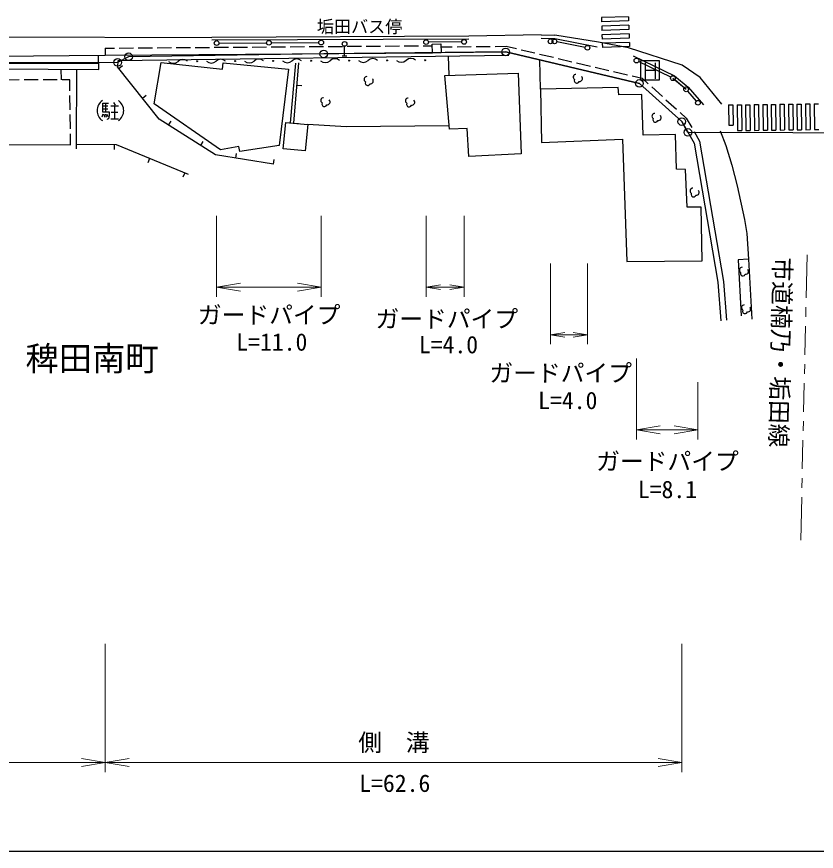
# Model space of a CAD drawing. Units: millimetres at full size, sheet at 1:1000; details may follow other scales. Extents: x 40000 to 680000, y 20000 to 380000.
# Drawn here: x 372572 to 456703, y 205000 to 292799 of the extents above; entities that cross this region are included whole.
import ezdxf
from ezdxf.enums import TextEntityAlignment as Align

# ---------------------------------------------------------------- set-up
doc = ezdxf.new("R2010")
doc.units = ezdxf.units.MM
doc.header["$LTSCALE"] = 1000
for name, color, linetype, lineweight in [('M-BGD', 7, 'Continuous', 25), ('M-BMK-HTXT', 7, 'Continuous', 13), ('M-BMK-ROW', 30, 'Continuous', 25), ('M-STR-HTXT', 7, 'Continuous', 13), ('M-STR-STRC', 7, 'Continuous', 25), ('M-TTL-BAND', 7, 'Continuous', 25)]:
    doc.layers.add(name, color=color, linetype=linetype, lineweight=lineweight)
doc.styles.add('ＭＳ ゴシック', font='')
doc.styles.get('ＭＳ ゴシック').set_extended_font_data('MS Gothic')

# ---------------------------------------------------------------- blocks, each defined once
blk = doc.blocks.new('open_arrow')
at = {"color": 0, "linetype": 'Continuous', "lineweight": -2}
blk.add_lwpolyline([(7.5, 1.25), (0, 0), (7.5, -1.25)], dxfattribs=at)

msp = doc.modelspace()

# ---------------------------------------------------------------- linework, layer by layer
at = {"layer": 'M-BGD'}
for p, q in [((420146, 290446), (393107, 290326)), ((413346, 289726), (414846, 289737)), ((415346, 289741), (416301, 289748)), ((416298, 289913), (417202, 289927)), ((416312, 288998), (416298, 289913)), ((417202, 289927), (417216, 289011)), ((427751, 290524), (429185, 290495)), ((429185, 290495), (433663, 289631)), ((381892, 289494), (382847, 289501)), ((381892, 289494), (381898, 288744)), ((381898, 288744), (416307, 288998)), ((383347, 289505), (384847, 289516)), ((385347, 289519), (386847, 289531)), ((387347, 289534), (388847, 289545)), ((389347, 289549), (390847, 289560)), ((391347, 289564), (392847, 289575)), ((393347, 289578), (394847, 289589)), ((395347, 289593), (396847, 289604)), ((397347, 289608), (398847, 289619)), ((399347, 289623), (400847, 289634)), ((401347, 289637), (402847, 289648)), ((403347, 289652), (404847, 289663)), ((405347, 289667), (406847, 289678)), ((407069, 288681), (407069, 289681)), ((407347, 289682), (408847, 289693)), ((409347, 289696), (410846, 289707)), ((411346, 289711), (412846, 289722)), ((417216, 289011), (416312, 288998)), ((417212, 289628), (418399, 289638)), ((417217, 289028), (424020, 289090)), ((418899, 289643), (420399, 289657)), ((420899, 289661), (422399, 289675)), ((422899, 289679), (424087, 289690)), ((424020, 289090), (438086, 285777)), ((424087, 289690), (425147, 289441)), ((425633, 289326), (427093, 288982)), ((427580, 288868), (429040, 288524)), ((356277, 288480), (381865, 288754)), ((381200, 287233), (381179, 288747)), ((383205, 288153), (383169, 287508)), ((424343, 288732), (383205, 288153)), ((387028, 283636), (387763, 287986)), ((387763, 287986), (394228, 287280)), ((406819, 288681), (407319, 288681)), ((418066, 286637), (418008, 288643)), ((427681, 285176), (427605, 288245)), ((429527, 288409), (430987, 288065)), ((437419, 288693), (441779, 286583)), ((368191, 287912), (381165, 287886)), ((368239, 287329), (381200, 287233)), ((377232, 287263), (377236, 286168)), ((378870, 287250), (378844, 279402)), ((383303, 287341), (383694, 287653)), ((394228, 287280), (394300, 287955)), ((394300, 287955), (401153, 287275)), ((401153, 287275), (400200, 279266)), ((401910, 287904), (401338, 281640)), ((401732, 281602), (402250, 287930)), ((431474, 287951), (432934, 287607)), ((433420, 287492), (434880, 287149)), ((417611, 286624), (425336, 286841)), ((418104, 280973), (417611, 286624)), ((425336, 286841), (425647, 278366)), ((435367, 287034), (436827, 286690)), ((437314, 286575), (438374, 286326)), ((438374, 286326), (439024, 285739)), ((441615, 286330), (443004, 285160)), ((441779, 286583), (443214, 285375)), ((372848, 286140), (371348, 286131)), ((374848, 286153), (373348, 286143)), ((376848, 286165), (375348, 286156)), ((378158, 286174), (377348, 286168)), ((378173, 284992), (378158, 286174)), ((402058, 285589), (402556, 285548)), ((435860, 285347), (427681, 285176)), ((435912, 284573), (435860, 285347)), ((438086, 285777), (442545, 281759)), ((439396, 285405), (440510, 284401)), ((443214, 285375), (444838, 283526)), ((378198, 282993), (378179, 284492)), ((385800, 284216), (386191, 284528)), ((427681, 285176), (427805, 279563)), ((438339, 284622), (435912, 284573)), ((438485, 280339), (438339, 284622)), ((381636, 282771), (381636, 283708)), ((381636, 283708), (382221, 283708)), ((381933, 283708), (381933, 282771)), ((382754, 283773), (382929, 283479)), ((394024, 278777), (387028, 283636)), ((440882, 284066), (441996, 283062)), ((381636, 283417), (382166, 283417)), ((381636, 283123), (382163, 283123)), ((382344, 282771), (381636, 282771)), ((382344, 282467), (382344, 282771)), ((382463, 283417), (383285, 283417)), ((382463, 283417), (383278, 283417)), ((382522, 282771), (383220, 282771)), ((382868, 283417), (382868, 282066)), ((442367, 282727), (443018, 282140)), ((378223, 280993), (378204, 282493)), ((381638, 282534), (381521, 282244)), ((381756, 282536), (381816, 282244)), ((381932, 282534), (381991, 282246)), ((382049, 282534), (382167, 282300)), ((382053, 282069), (382163, 282007)), ((382163, 282007), (382286, 282176)), ((382286, 282176), (382344, 282467)), ((382460, 282066), (383275, 282066)), ((443018, 282140), (443591, 281144)), ((388561, 281385), (388829, 281808)), ((400620, 278909), (400889, 281684)), ((400889, 281684), (403198, 281460)), ((401732, 281602), (402230, 281561)), ((403198, 281460), (402929, 278685)), ((407240, 281207), (403198, 281460)), ((418073, 281335), (407240, 281207)), ((419958, 281021), (418104, 280973)), ((420138, 278100), (419958, 281021)), ((442545, 281759), (443840, 279508)), ((378243, 279311), (378229, 280493)), ((441895, 280390), (438485, 280339)), ((442000, 276746), (441895, 280390)), ((443840, 280711), (444414, 279715)), ((446589, 280805), (447171, 279263)), ((366040, 279380), (378243, 279311)), ((378844, 279402), (378837, 278902)), ((382844, 279340), (382836, 278840)), ((391941, 279246), (392209, 279669)), ((400200, 279266), (396050, 278604)), ((427805, 279563), (436303, 279902)), ((436303, 279902), (436767, 267043)), ((443840, 279508), (446334, 264878)), ((444414, 279715), (446930, 264953)), ((447171, 279263), (447811, 277196)), ((395933, 279131), (394024, 278777)), ((395631, 277920), (395712, 278414)), ((396050, 278604), (395933, 279131)), ((402929, 278685), (400620, 278909)), ((425647, 278366), (420138, 278100)), ((386559, 277895), (386369, 277433)), ((399578, 277271), (399659, 277764)), ((442924, 276722), (442000, 276746)), ((443101, 272775), (442924, 276722)), ((447811, 277196), (448393, 275011)), ((390259, 276375), (390069, 275912)), ((448393, 275011), (449132, 271464)), ((444575, 272778), (443101, 272775)), ((444687, 267133), (444575, 272778)), ((449132, 271464), (449385, 269995)), ((449385, 269995), (449578, 267283)), ((436767, 267043), (444687, 267133)), ((449578, 267283), (448490, 267206)), ((448490, 267206), (448797, 261339)), ((449578, 267283), (449908, 260967)), ((446334, 264878), (446666, 260816)), ((446930, 264953), (447264, 260865))]:
    msp.add_line(p, q, dxfattribs=at)
for points in [[(399578, 277271), (393476, 278275), (387551, 282025), (383169, 287508)], [(378844, 279402), (383051, 279337), (390608, 276231)]]:
    msp.add_lwpolyline(points, dxfattribs=at)
for centre, radius in [((407069, 289931), 250), ((391545, 288109), 50), ((395545, 288127), 50), ((399545, 288145), 50), ((403545, 288163), 50), ((407545, 288181), 50), ((411545, 288199), 50), ((415545, 288217), 50)]:
    msp.add_circle(centre, radius, dxfattribs=at)
for centre, radius, start, end in [((389043, 288623), 725, 226.65574, 313.86138), ((390047, 287577), 725, 46.65574, 133.86138), ((393043, 288641), 725, 226.65574, 313.86138), ((394047, 287595), 725, 46.65574, 133.86138), ((397042, 288659), 725, 226.65574, 313.86138), ((398047, 287613), 725, 46.65574, 133.86138), ((401042, 288677), 725, 226.65574, 313.86138), ((402047, 287631), 725, 46.65574, 133.86138), ((405042, 288695), 725, 226.65574, 313.86138), ((406047, 287649), 725, 46.65574, 133.86138), ((409042, 288713), 725, 226.65574, 313.86138), ((410047, 287667), 725, 46.65574, 133.86138), ((413042, 288731), 725, 226.65574, 313.86138), ((414047, 287685), 725, 46.65574, 133.86138), ((409424, 286196), 299, 91.74636, 235.5798), ((409797, 286047), 299, 261.01619, 44.84963), ((431424, 286436), 299, 91.74636, 235.5798), ((431797, 286287), 299, 261.01619, 44.84963), ((409497, 285835), 267, 154.82658, 341.7694), ((431497, 286075), 267, 154.82658, 341.7694), ((382296, 282917), 1264, 123.85503, 236.14497), ((382567, 282917), 1264, 303.85503, 56.14497), ((404870, 283976), 299, 91.74636, 235.5798), ((404943, 283615), 267, 154.82658, 341.7694), ((405243, 283828), 299, 261.01619, 44.84963), ((413778, 283941), 299, 91.74636, 235.5798), ((413851, 283580), 267, 154.82658, 341.7694), ((414151, 283792), 299, 261.01619, 44.84963), ((439712, 282327), 299, 91.74636, 235.5798), ((439784, 281966), 267, 154.82658, 341.7694), ((440085, 282178), 299, 261.01619, 44.84963), ((443719, 274469), 299, 91.74636, 235.5798), ((443792, 274108), 267, 154.82658, 341.7694), ((444092, 274320), 299, 261.01619, 44.84963), ((448905, 266148), 299, 91.74636, 235.5798), ((449278, 266000), 299, 261.01619, 44.84963), ((448978, 265788), 267, 154.82658, 341.7694), ((449127, 262185), 299, 91.74636, 235.5798), ((449199, 261824), 267, 154.82658, 341.7694), ((449500, 262036), 299, 261.01619, 44.84963)]:
    msp.add_arc(centre, radius, start, end, dxfattribs=at)
at = {"layer": 'M-BMK-HTXT'}
for p, q in [((455738, 267736), (455636, 263237)), ((455614, 262237), (455591, 261237)), ((455569, 260238), (455501, 257238)), ((455479, 256239), (455456, 255239)), ((455434, 254239), (455366, 251240)), ((455344, 250240), (455321, 249240)), ((455299, 248241), (455231, 245241)), ((455208, 244242), (455186, 243242)), ((455163, 242242), (455062, 237743))]:
    msp.add_line(p, q, dxfattribs=at)
at = {"layer": 'M-BMK-ROW'}
msp.add_lwpolyline([(465295, 280563), (443194, 280631), (442545, 281759), (438086, 285777), (424020, 289090), (404884, 288881), (384349, 288587), (383196, 287994), (348603, 287926), (320199, 287720), (295855, 287324), (277658, 287136), (271616, 285935), (206675, 285637), (184375, 285440)], dxfattribs=at)
at = {"layer": 'M-STR-HTXT'}
for p, q in [((393609, 271837), (393609, 263337)), ((404609, 271837), (404609, 263337)), ((415648, 271837), (415648, 263337)), ((419648, 271837), (419648, 263337)), ((428745, 266837), (428745, 258337)), ((432625, 266837), (432625, 258337)), ((393609, 264337), (404609, 264337)), ((415648, 264337), (419648, 264337)), ((428745, 259337), (432625, 259337)), ((437783, 256837), (437783, 248337)), ((444249, 254337), (444249, 248337)), ((437783, 249337), (444249, 249337)), ((381898, 226837), (381898, 213337)), ((381898, 226837), (381898, 213337)), ((442545, 226837), (442545, 213337)), ((277675, 214337), (381898, 214337)), ((381898, 214337), (442545, 214337))]:
    msp.add_line(p, q, dxfattribs=at)
at = {"layer": 'M-STR-STRC'}
for p, q in [((436942, 292799), (434089, 292701)), ((434089, 292701), (434104, 292251)), ((436942, 292799), (436958, 292349)), ((436958, 292349), (434104, 292251)), ((436973, 291899), (434120, 291801)), ((434120, 291801), (434135, 291352)), ((436973, 291899), (436988, 291449)), ((367535, 290678), (393106, 290626)), ((420145, 290746), (393106, 290626)), ((427758, 290874), (420145, 290746)), ((427758, 290874), (429192, 290845)), ((433790, 290113), (429192, 290845)), ((436988, 291449), (434135, 291352)), ((437004, 291000), (434150, 290902)), ((434150, 290902), (434166, 290452)), ((437004, 291000), (437019, 290550)), ((393859, 290029), (398859, 290051)), ((399359, 290054), (404359, 290076)), ((419398, 290143), (415898, 290127)), ((428903, 290201), (428995, 290199)), ((432379, 289573), (429399, 290149)), ((436960, 289517), (433790, 290113)), ((437019, 290550), (434166, 290452)), ((437035, 290100), (434181, 290002)), ((434181, 290002), (434197, 289553)), ((437035, 290100), (437050, 289650)), ((437050, 289650), (434197, 289553)), ((442576, 287700), (436960, 289517)), ((441390, 286438), (438008, 288075)), ((440203, 288157), (438203, 288157)), ((438203, 288157), (438203, 286157)), ((440203, 286157), (440203, 288157)), ((438744, 286242), (438744, 287941)), ((438744, 287157), (439735, 287157)), ((439735, 287952), (439735, 286247)), ((444470, 286396), (442576, 287700)), ((446761, 283581), (444470, 286396)), ((438203, 286157), (440203, 286157)), ((442813, 285321), (441806, 286169)), ((444084, 283930), (443169, 284972)), ((453768, 283595), (454218, 283601)), ((453768, 283595), (453802, 280886)), ((454218, 283601), (454252, 280892)), ((454668, 283607), (455118, 283612)), ((454668, 283607), (454702, 280898)), ((455118, 283612), (455152, 280904)), ((455568, 283618), (456018, 283624)), ((455568, 283618), (455602, 280909)), ((456018, 283624), (456052, 280915)), ((456467, 283630), (456917, 283635)), ((456467, 283630), (456502, 280921)), ((447468, 283515), (447918, 283521)), ((447468, 283515), (447495, 281388)), ((447918, 283521), (447945, 281394)), ((448368, 283527), (448818, 283532)), ((448368, 283527), (448403, 280818)), ((448818, 283532), (448853, 280823)), ((449268, 283538), (449718, 283544)), ((449268, 283538), (449303, 280829)), ((449718, 283544), (449752, 280835)), ((450168, 283549), (450618, 283555)), ((450168, 283549), (450202, 280841)), ((450618, 283555), (450652, 280846)), ((451068, 283561), (451518, 283567)), ((451068, 283561), (451102, 280852)), ((451518, 283567), (451552, 280858)), ((451968, 283572), (452418, 283578)), ((451968, 283572), (452002, 280864)), ((452418, 283578), (452452, 280869)), ((452868, 283584), (453318, 283590)), ((452868, 283584), (452902, 280875)), ((453318, 283590), (453352, 280881)), ((447495, 281388), (447945, 281394)), ((448403, 280818), (448853, 280823)), ((449303, 280829), (449752, 280835)), ((450202, 280841), (450652, 280846)), ((451102, 280852), (451552, 280858)), ((452002, 280864), (452452, 280869)), ((452902, 280875), (453352, 280881)), ((453802, 280886), (454252, 280892)), ((454702, 280898), (455152, 280904)), ((455602, 280909), (456052, 280915)), ((456502, 280921), (456952, 280926))]:
    msp.add_line(p, q, dxfattribs=at)
for centre in [(393609, 290028), (399109, 290052), (404609, 290077), (415648, 290126), (419648, 290144), (428745, 290204), (429153, 290196), (432625, 289526), (437783, 288183), (441615, 286330), (443004, 285160), (444249, 283742)]:
    msp.add_circle(centre, 250, dxfattribs=at)
at = {"layer": 'M-TTL-BAND'}
msp.add_line((40000, 205000), (579000, 205000), dxfattribs=at)
at = {"layer": 'M-TTL-BAND', "color": 30}
for centre in [(384349, 288587), (404884, 288881), (424020, 289090), (383196, 287994), (438086, 285777), (442545, 281759), (443194, 280631)]:
    msp.add_circle(centre, 400, dxfattribs=at)

# ---------------------------------------------------------------- block references
at = {"layer": 'M-STR-HTXT'}
for p, xscale, yscale in [((393609, 264337), 333, 333), ((415648, 264337), 200, 200), ((428745, 259337), 200, 200), ((437783, 249337), 333, 333), ((381898, 214337), 333, 333)]:
    msp.add_blockref('open_arrow', p, dxfattribs=dict(at, xscale=xscale, yscale=yscale))
at = {"layer": 'M-STR-HTXT', "rotation": 180}
for p, xscale, yscale in [((404609, 264337), 333, 333), ((419648, 264337), 200, 200), ((432625, 259337), 200, 200), ((444249, 249337), 333, 333), ((381898, 214337), 333, 333), ((442545, 214337), 333, 333)]:
    msp.add_blockref('open_arrow', p, dxfattribs=dict(at, xscale=xscale, yscale=yscale))

# ---------------------------------------------------------------- texts
at = {"layer": 'M-BGD', "style": 'ＭＳ ゴシック'}
msp.add_text('垢田バス停', height=1320, dxfattribs=at).set_placement((408651, 291754), align=Align.MIDDLE_CENTER)
at = {"layer": 'M-BMK-HTXT', "style": 'ＭＳ ゴシック'}
msp.add_text('市道楠乃・垢田線', height=1833, rotation=268.71, dxfattribs=at).set_placement((452716, 247476), align=Align.MIDDLE_RIGHT)
msp.add_text('稗田南町', height=2566, dxfattribs=at).set_placement((380500, 256837), align=Align.MIDDLE_CENTER)
at = {"layer": 'M-STR-HTXT', "style": 'ＭＳ ゴシック'}
for s, p in [('ガードパイプ', (399132, 261428)), ('ガードパイプ', (417824, 261006)), ('ガードパイプ', (429808, 255312)), ('ガードパイプ', (441037, 246030)), ('側\u3000溝', (412263, 216448))]:
    msp.add_text(s, height=1833, dxfattribs=at).set_placement(p, align=Align.MIDDLE_CENTER)
for s, p in [('L=11.0', (399415, 257113)), ('L=4.0', (418000, 256837)), ('L=4.0', (430554, 250964)), ('L=8.1', (441041, 241605)), ('L=62.6', (412351, 210697))]:
    msp.add_text(s, height=1833, dxfattribs=at).set_placement(p, align=Align.BOTTOM_CENTER)

doc.saveas('drawing.dxf')
